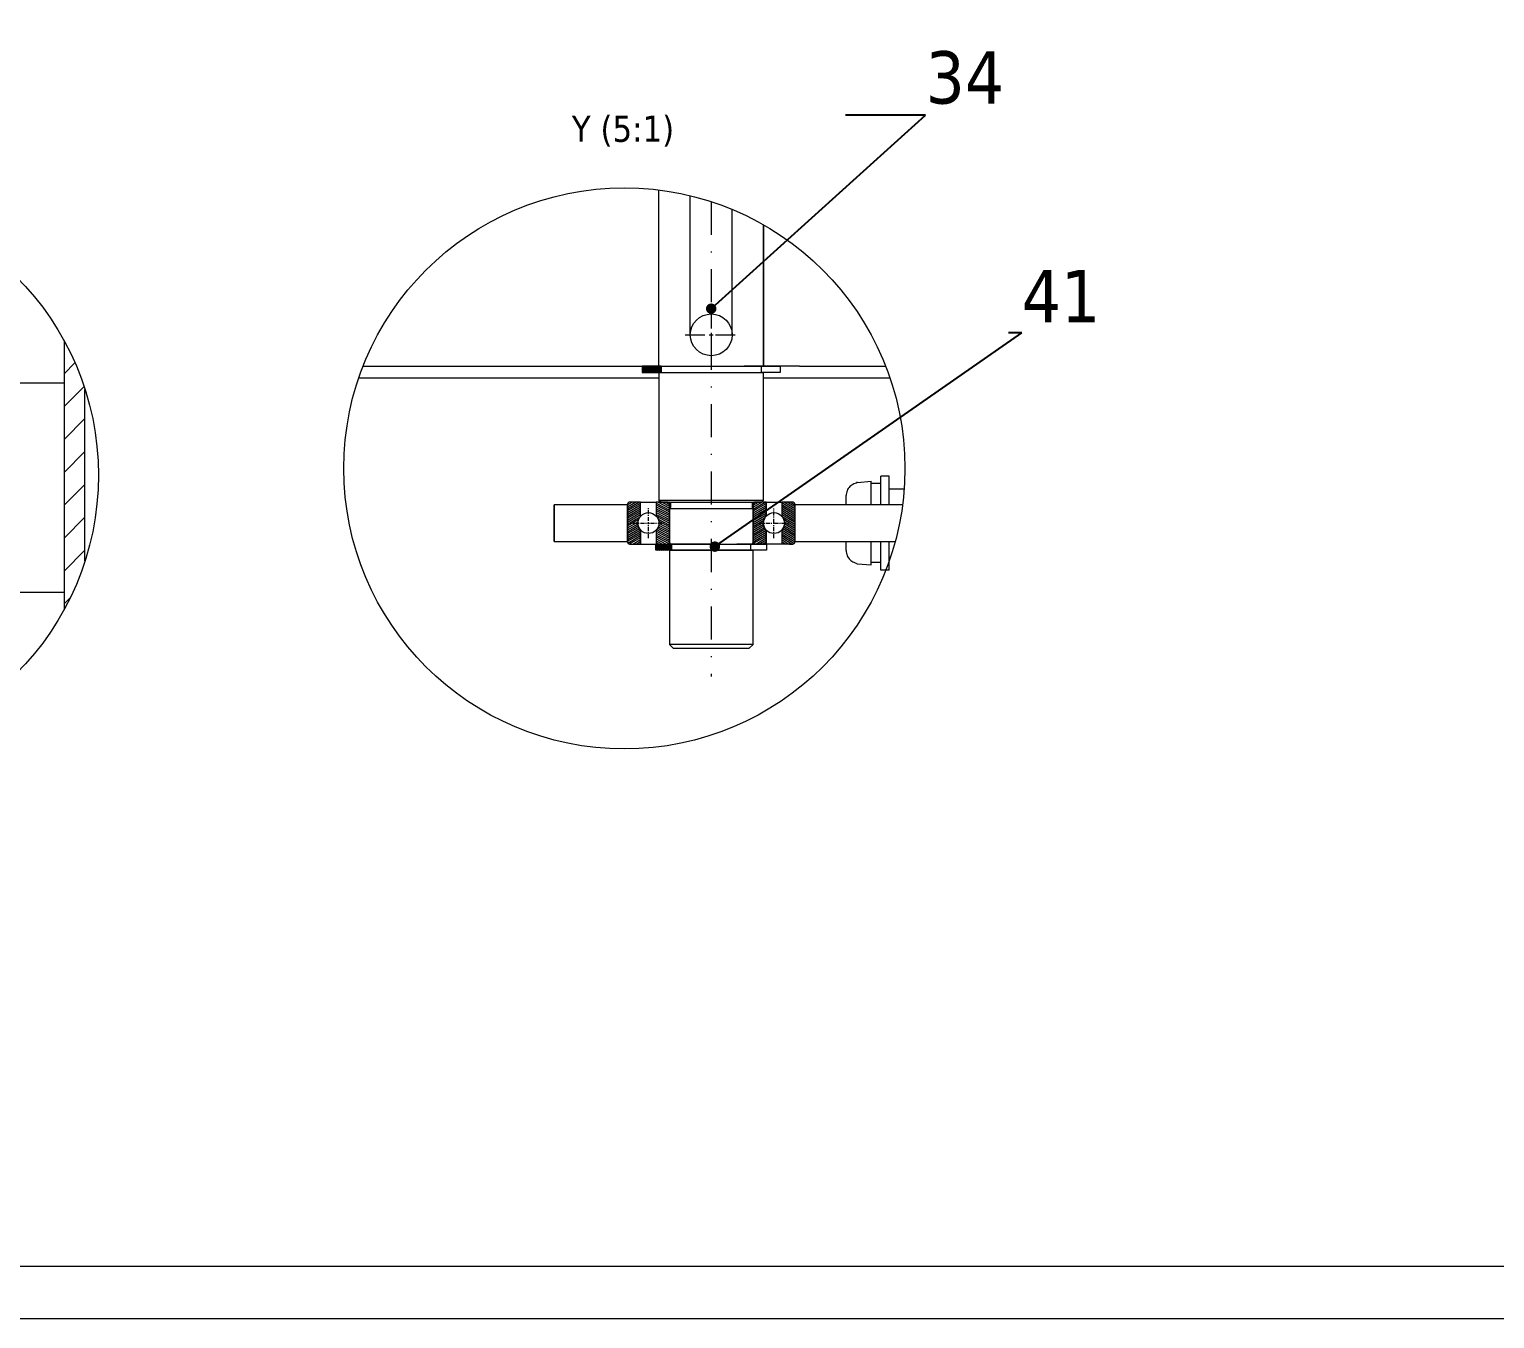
# Model space of a CAD drawing. Header units: millimetres. Extents: x 651 to 8859, y -354 to 894.
# Drawn here: x 2136.3 to 2276.4, y -340.3 to -217 of the extents above; entities that cross this region are included whole.
import ezdxf
from ezdxf import colors
from ezdxf.entities.mleader import LeaderData, LeaderLine
from ezdxf.math import Vec2, Vec3

# ---------------------------------------------------------------- set-up
doc = ezdxf.new("R2010")
doc.units = ezdxf.units.MM
doc.linetypes.add('CENTER2', pattern=[28.575000000000003, 19.05, -3.175, 3.175, -3.175])
doc.linetypes.add('DASHDOT2', pattern=[12.7, 6.35, -3.175, 0, -3.175])
doc.layers.get('0').update_dxf_attribs({"lineweight": 18})
for name, color, linetype, lineweight in [('cienka', 7, 'Continuous', 9), ('Kreskowanie (ISO)', 7, 'Continuous', 9), ('symetria', 7, 'DASHDOT2', 9), ('Widoczne (ISO)', 7, 'Continuous', 18), ('Widoczne wąskie (ISO)', 7, 'Continuous', 9)]:
    doc.layers.add(name, color=color, linetype=linetype, lineweight=lineweight)
doc.styles.get("Standard").update_dxf_attribs({"font": 'tahoma.ttf'})
pattern_1 = [(30.000022219255, (-9888.917760427226, -749.4630067349624), (-0.07937505331521658, 0.1374815020692112), [])]

# ---------------------------------------------------------------- blocks, each defined once
blk = doc.blocks.new('*U338')
at = {"layer": 'symetria', "color": 0, "linetype": 'CENTER2', "ltscale": 0.1, "transparency": 16777216}
for p, q in [((0, 0.4), (0, 2.500000000000001)), ((-2.500000000000001, 0), (-0.3999999999999999, 0)), ((0.4, 0), (2.500000000000001, 0)), ((0, -2.500000000000001), (0, -0.3999999999999999))]:
    blk.add_line(p, q, dxfattribs=at)
at = {"layer": 'symetria', "color": 0, "linetype": 'Continuous', "ltscale": 0.1, "transparency": 16777216}
for p, q in [((-0.2, 0), (0.2, 0)), ((0, -0.2), (0, 0.2))]:
    blk.add_line(p, q, dxfattribs=at)
blk = doc.blocks.new('*U336')
at = {"layer": 'Widoczne wąskie (ISO)', "color": 0, "linetype": 'CENTER2', "ltscale": 0.02, "transparency": 16777216}
for p, q in [((0, 0.1999999987920091), (0, 1.439495169822692)), ((-1.455186080185285, 0), (-0.1999999987920091, 0)), ((0.1999999987920091, 0), (1.427319250643905, 0)), ((0, -1.448469338636698), (0, -0.1999999987920091))]:
    blk.add_line(p, q, dxfattribs=at)
at = {"layer": 'Widoczne wąskie (ISO)', "color": 0, "linetype": 'Continuous', "ltscale": 0.02, "transparency": 16777216}
for p, q in [((-0.09999999939600457, 0), (0.09999999939600457, 0)), ((0, -0.09999999939600457), (0, 0.09999999939600457))]:
    blk.add_line(p, q, dxfattribs=at)
blk = doc.blocks.new('*U337')
at = {"layer": 'Widoczne wąskie (ISO)', "color": 0, "linetype": 'CENTER2', "ltscale": 0.02, "transparency": 16777216}
for p, q in [((0, 0.03999999975840183), (0, 1.439495169822692)), ((-1.455186080185285, 0), (-0.03999999975840174, 0)), ((0.03999999975840183, 0), (1.427319250643905, 0)), ((0, -1.448469338636698), (0, -0.03999999975840174))]:
    blk.add_line(p, q, dxfattribs=at)
at = {"layer": 'Widoczne wąskie (ISO)', "color": 0, "linetype": 'Continuous', "ltscale": 0.02, "transparency": 16777216}
for p, q in [((-0.01999999987920091, 0), (0.01999999987920091, 0)), ((0, -0.01999999987920091), (0, 0.01999999987920091))]:
    blk.add_line(p, q, dxfattribs=at)
blk = doc.blocks.new('_Dot')
at = {"color": 0, "linetype": 'ByBlock', "lineweight": -2}
blk.add_line((-0.5, 0), (-1, 0), dxfattribs=at)
at = {"color": 0, "linetype": 'ByBlock', "const_width": 0.5}
blk.add_lwpolyline([(-0.25, 0, 1), (0.25, 0, 1)], format="xyb", close=True, dxfattribs=at)

msp = doc.modelspace()

# ---------------------------------------------------------------- hatches: boundary and pattern name
at = {"layer": 'cienka'}
h = msp.add_hatch(dxfattribs=at)
h.set_pattern_fill('ANSI31', color=256, scale=0.7000000000000001)
h.set_pattern_definition([(45, (-8520.111481012234, 1851.316967097247), (-1.571544821187102, 1.571544821187102), [])])
h.paths.add_polyline_path([(2139.593592435304, -272.4796709661268, 0.04735524748885143), (2141.593592435303, -267.8211631616067), (2141.593592435303, -251.4100422883491, 0.04735524748885143), (2139.593592435304, -246.7515344838291)])
at = {"layer": 'Kreskowanie (ISO)'}
h = msp.add_hatch(dxfattribs=at)
h.set_pattern_fill('ANSI31', color=256, scale=0.05, angle=-14.999977780745, style=0)
h.set_pattern_definition(pattern_1)
edge = h.paths.add_edge_path()
edge.add_line((2206.712853759089, -266.1972275152114), (2205.662853757076, -266.1972275152114))
edge.add_spline(control_points=[(2205.662853757076, -266.1972275152128), (2205.638171047151, -266.1972275152128), (2205.609120920859, -266.1914490858292), (2205.563513219864, -266.172557757556), (2205.538885711978, -266.1561021829119), (2205.503979088884, -266.1211955598749), (2205.487523514223, -266.0965680520551), (2205.468632185952, -266.0509603512067), (2205.462853756573, -266.0219102250374), (2205.462853756573, -265.9972275152125)], knot_values=[0.05923850369879388, 0.05923850369879388, 0.05923850369879388, 0.05923850369879388, 0.06664331667607555, 0.06664331667607555, 0.07404812964487281, 0.07404812964487281, 0.08145294260223605, 0.08145294260223605, 0.08885775554962241, 0.08885775554962241, 0.08885775554962241, 0.08885775554962241], degree=3, periodic=0)
edge.add_line((2205.462853756573, -265.9972275152125), (2205.462853756573, -264.717333094103))
edge.add_line((2205.462853756573, -264.717333094103), (2205.462853756573, -263.6771219363221))
edge.add_line((2205.462853756573, -263.6771219363216), (2205.462853756573, -262.3972275152121))
edge.add_spline(control_points=[(2205.462853756573, -262.3972275152126), (2205.462853756573, -262.3725448053877), (2205.468632185952, -262.3434946792184), (2205.487523514223, -262.2978869783699), (2205.503979088884, -262.2732594705497), (2205.538885711978, -262.2383528475132), (2205.563513219864, -262.2218972728686), (2205.609120920859, -262.2030059445959), (2205.638171047151, -262.1972275152123), (2205.662853757076, -262.1972275152123)], knot_values=[0.02961925184795533, 0.02961925184795533, 0.02961925184795533, 0.02961925184795533, 0.03702406479535462, 0.03702406479535462, 0.04442887775271594, 0.04442887775271594, 0.0518336907215092, 0.0518336907215092, 0.05923850369879397, 0.05923850369879397, 0.05923850369879397, 0.05923850369879397], degree=3, periodic=0)
edge.add_line((2205.662853757076, -262.1972275152123), (2206.712853759088, -262.1972275152123))
edge.add_line((2206.712853759089, -262.1972275152123), (2206.712853759089, -263.535789687446))
edge.add_spline(control_points=[(2206.712853759089, -263.5357896874464), (2206.641321210775, -263.6168999731006), (2206.578414355607, -263.7193271878712), (2206.49174590558, -263.9285633351481), (2206.462853758687, -264.0738139660478), (2206.462853758687, -264.1972275152123)], knot_values=[0.2961925183160029, 0.2961925183160029, 0.2961925183160029, 0.2961925183160029, 0.3271111257260674, 0.3271111257260674, 0.3641351904753747, 0.3641351904753747, 0.3641351904753747, 0.3641351904753747], degree=3, periodic=0)
edge.add_spline(control_points=[(2206.462853758687, -264.1972275152123), (2206.462853758687, -264.3206410643764), (2206.49174590558, -264.4658916952765), (2206.578414355607, -264.6751278425534), (2206.641321210775, -264.777555057324), (2206.712853759089, -264.8586653429782)], knot_values=[0.2282498461566431, 0.2282498461566431, 0.2282498461566431, 0.2282498461566431, 0.2652739109059363, 0.2652739109059363, 0.2961925183160029, 0.2961925183160029, 0.2961925183160029, 0.2961925183160029], degree=3, periodic=0)
edge.add_line((2206.712853759089, -264.8586653429782), (2206.712853759089, -266.1972275152114))
at = {"layer": 'Widoczne wąskie (ISO)'}
h = msp.add_hatch(dxfattribs=at)
h.set_pattern_fill('ANSI31', color=256, scale=0.03, angle=287)
h.set_pattern_definition([(332.0000000000001, (14290.8434679615, 170.168551704535), (0.04471716635535612, 0.08410075821981279), [])])
h.paths.add_polyline_path([(2194.862853767141, -249.7972275152104), (2196.662853767142, -249.7972275152104), (2196.662853767142, -249.1972275152105), (2194.862853767141, -249.19722751521)])
h = msp.add_hatch(dxfattribs=at)
h.set_pattern_fill('ANSI31', color=256, scale=0.05, angle=-14.999977780745)
h.set_pattern_definition(pattern_1)
h.paths.add_polyline_path([(2194.712853773404, -262.1972275152123), (2193.662842792417, -262.1972275155934, 0.4172860150089338), (2193.462853772427, -262.3993231978032), (2193.462853772427, -265.9993231325964, 0.4111478645079038), (2193.662842793092, -266.1972275148308), (2194.712853773404, -266.1972275152123), (2194.712853773404, -264.8586653409491, -0.1826758143587529), (2194.462853773182, -264.1972275152123, -0.1826758143587529), (2194.712853773404, -263.5357896894751)])
h = msp.add_hatch(dxfattribs=at)
h.set_pattern_fill('ANSI31', color=256, scale=0.05, angle=107)
h.set_pattern_definition([(152, (-9888.917760427226, -749.4630067349624), (-0.07452861059226018, -0.1401679303663547), [])])
edge = h.paths.add_edge_path()
edge.add_arc((2197.262853767144, -262.3971695094081), 0.1999999999947803, 359.9999998391504, 448.6200325730462)
edge.add_line((2197.26767029648, -262.1972275152123), (2196.212853767142, -262.1972275152123))
edge.add_line((2196.212853767141, -262.1972275152123), (2196.212853767141, -263.5357896965781))
edge.add_arc((2195.462853767147, -264.197227515211), 0.9999999939556137, -8.952838470577262e-11, 41.40962171693781, ccw=False)
edge.add_arc((2195.462853767147, -264.1972275152141), 0.9999999939554982, -41.40962171702341, 0, ccw=False)
edge.add_line((2196.212853767141, -264.8586653338464), (2196.212853767141, -266.1972275152127))
edge.add_line((2196.212853767141, -266.1972275152123), (2197.462853767141, -266.1972275152121))
edge.add_line((2197.462853767141, -266.1972275152123), (2197.462853767141, -265.9972275152106))
edge.add_line((2197.462853767141, -265.9972275152107), (2197.462853767139, -262.3971695099699))
h = msp.add_hatch(dxfattribs=at)
h.set_pattern_fill('ANSI31', color=256, scale=0.05, angle=103)
h.set_pattern_definition([(148, (-9888.917760427226, -749.4630067349624), (-0.08412468319702131, -0.1346276352648326), [])])
h.paths.add_polyline_path([(2208.212853760879, -263.5357896894751, -0.1826758143587529), (2208.462853761102, -264.1972275152123, -0.1826758143587529), (2208.212853760879, -264.8586653409491), (2208.212853760879, -266.1972275152119), (2208.951901988397, -266.1972275152119), (2209.262853767143, -266.1972275152123, 0.414213562803278), (2209.462853767143, -265.9972275149187), (2209.462853761857, -262.3972275149188, 0.4142135619431795), (2209.262853761858, -262.1972275152119), (2208.212853760879, -262.1972275152123)])
h = msp.add_hatch(dxfattribs=at)
h.set_pattern_fill('ANSI31', color=256, scale=0.03, angle=287)
h.set_pattern_definition([(332.0000000000001, (14291.84346796679, 153.168551704535), (0.04471716635535612, 0.08410075821981279), [])])
h.paths.add_polyline_path([(2196.162853772426, -266.7972275152109), (2197.662853772428, -266.7972275152109), (2197.662853772428, -266.197227515211), (2196.162853772426, -266.197227515211)])

# ---------------------------------------------------------------- linework, layer by layer
for p, q in [((2196.562853767142, -249.197227515211), (2206.462853767143, -249.197227515211)), ((2196.662853767142, -249.7972275152104), (2196.662853767142, -249.197227515211)), ((2206.262853767143, -249.7972275152104), (2206.262853767143, -249.197227515211)), ((2206.262853772429, -249.7972275152104), (2206.262853772429, -249.197227515211)), ((2196.462853767143, -249.7972275152104), (2206.462853767143, -249.7972275152104)), ((2197.462853767141, -262.79722751521), (2205.462853767143, -262.79722751521)), ((2197.562853767144, -262.2972275152104), (2197.562853767144, -262.6972275152123)), ((2205.262853767144, -262.5972275152101), (2205.262853767144, -262.5972275152101)), ((2205.362853767145, -262.2972275152104), (2205.362853767145, -262.6972275152123)), ((2197.462853767141, -266.1972275152114), (2197.662853767144, -266.1972275152114)), ((2205.462853767143, -266.7972275152109), (2197.462853767141, -266.7972275152109)), ((2197.662853767144, -266.7972275152109), (2197.662853767144, -266.1972275152114)), ((2201.462853767143, -266.1972275152114), (2197.662853767144, -266.1972275152114)), ((2201.462853767143, -266.1972275152114), (2205.462853767143, -266.1972275152114)), ((2205.262853767144, -266.7972275152109), (2205.262853767144, -266.1972275152114))]:
    msp.add_line(p, q)
for centre, start, end in [((2197.462853767141, -262.2972275152104), 0, 90), ((2197.462853767141, -262.6972275152123), 270, 0), ((2205.462853767143, -262.2972275152104), 90, 180), ((2205.462853767143, -262.6972275152123), 180, 270)]:
    msp.add_arc(centre, 0.1, start, end)
at = {"layer": 'symetria', "linetype": 'DASHDOT2', "ltscale": 0.5}
msp.add_line((2201.461591976209, -233.4607628773982), (2201.462853767143, -278.8806034311195), dxfattribs=at)
at = {"layer": 'Widoczne (ISO)'}
for p, q in [((2196.462853775598, -249.1972275152096), (2196.462853775598, -232.347784605581)), ((2199.462853767143, -246.1972275152114), (2199.462853767143, -232.8947697214853)), ((2203.462853767143, -246.1972275152114), (2203.462853767143, -234.2014310202862)), ((2206.462853758687, -235.6750861621325), (2206.462853758687, -249.1972275152096)), ((2139.593592435304, -246.7515344838296), (2139.593592435304, -272.4796709661258)), ((2168.177724666986, -249.19722751521), (2194.487853773777, -249.1972275152096)), ((2194.487853773777, -249.19722751521), (2204.603129660974, -249.1972275152087)), ((2209.908543711164, -249.1972275152087), (2204.603129660974, -249.1972275152087)), ((2209.908543711164, -249.1972275152096), (2218.140585554918, -249.1972275152091)), ((2167.767696990406, -250.3185478588051), (2196.462853775598, -250.3185478588128)), ((2206.462853758687, -250.3185478588123), (2218.5506132315, -250.3185478588092)), ((2121.593592435303, -250.7872577030619), (2139.593592435299, -250.7872577030619)), ((2141.593592435303, -267.8211631616085), (2141.593592435303, -251.410042288351)), ((2215.362853767145, -260.3703317186412), (2215.362853767145, -260.3235817598791)), ((2215.458266875847, -260.3113640787886), (2216.762853767143, -260.197227515216)), ((2216.762853767143, -262.447227515215), (2216.762853767143, -260.197227515216)), ((2217.662853767144, -260.4222275152159), (2216.762853767143, -260.4222275152159)), ((2217.662853767144, -262.447227515215), (2217.662853767144, -259.6972275152155)), ((2218.462853767143, -259.6972275152155), (2217.662853767144, -259.6972275152155)), ((2218.462853767143, -260.947227515215), (2218.462853767143, -259.6972275152155)), ((2214.362853767145, -262.4472275152155), (2214.362853767145, -261.5745547369564)), ((2219.910141011655, -260.9472275152137), (2218.462853767143, -260.9472275152137)), ((2218.462853767143, -262.4472275152132), (2218.462853767143, -260.9472275152137)), ((2193.462853772427, -262.4472275152096), (2186.462853769965, -262.4472275152096)), ((2186.462853769965, -262.4472275152096), (2186.462853769965, -265.9472275152096)), ((2186.462853767145, -265.9472275152096), (2186.462853767145, -262.4472275152096)), ((2193.462853772427, -262.3972275152099), (2193.462853772427, -265.9972275152098)), ((2193.462853767143, -262.44722751521), (2193.462853767143, -262.3972275152099)), ((2193.462853772427, -265.9472275152096), (2193.462853772427, -262.4472275152096)), ((2194.712853773404, -262.1972275152123), (2193.662853772565, -262.1972275152123)), ((2194.712853773404, -263.5357896874464), (2194.712853773404, -262.1972275152123)), ((2194.712853773404, -262.1972275152123), (2196.212853775196, -262.1972275152132)), ((2197.262853777209, -262.1972275152123), (2196.212853775196, -262.1972275152123)), ((2196.212853775196, -262.1972275152123), (2196.212853775196, -263.5357896874464)), ((2196.212853767141, -262.1972275152123), (2196.212853767141, -263.5357896874464)), ((2196.462853775603, -261.9972275152098), (2196.662853775953, -262.1972275152096)), ((2196.662853767144, -262.1972275152096), (2196.462853767145, -261.9972275152098)), ((2196.462853767143, -261.9972275152107), (2206.462853758687, -261.9972275152098)), ((2196.662853775953, -262.1972275152096), (2197.262853777213, -262.1972275152096)), ((2197.262853777209, -262.1972275152123), (2197.462853777712, -262.1972275152128)), ((2197.267670296362, -262.1972275152095), (2205.662853757076, -262.1972275152123)), ((2197.462853767141, -262.3972275152103), (2197.462853767141, -262.3971695094136)), ((2197.462853777712, -262.3972275152062), (2197.462853777712, -266.0972275204948)), ((2197.462853777712, -265.9972275152125), (2197.462853777712, -262.3972275152121)), ((2205.462853756573, -262.3972275152099), (2205.662853757078, -262.1972275152096)), ((2205.462853767141, -262.3972275152103), (2205.462853767141, -262.397169512113)), ((2205.462853756573, -262.3972275152099), (2205.462853756573, -265.9972275152098)), ((2205.462853756573, -266.1972275152096), (2205.462853756573, -262.3972275152099)), ((2206.712853759092, -262.19722751521), (2205.662853757078, -262.19722751521)), ((2205.662853757078, -262.1972275152096), (2206.262853758337, -262.1972275152096)), ((2206.262853758337, -262.1972275152096), (2206.462853758687, -261.9972275152098)), ((2206.262853767146, -262.1972275152096), (2206.462853767145, -261.9972275152098)), ((2206.712853759089, -262.1972275152132), (2208.212853760879, -262.1972275152123)), ((2206.712853759089, -263.5357896874464), (2206.712853759089, -262.1972275152123)), ((2206.712853767141, -262.1972275152123), (2206.712853767141, -263.5357896874464)), ((2209.262853761722, -262.1972275152123), (2208.212853760879, -262.1972275152123)), ((2208.212853760879, -262.1972275152123), (2208.212853760879, -263.5357896874464)), ((2209.462853761857, -262.1972275152123), (2209.462853761857, -262.1972275152123)), ((2209.462853767147, -262.4472275152096), (2209.462853767147, -262.3972275152099)), ((2209.462853761857, -262.3972275152121), (2209.462853767143, -265.9972275152125)), ((2219.756648142231, -262.4472275152091), (2209.462853761857, -262.4472275152096)), ((2186.462853769965, -265.9472275152096), (2193.462853772427, -265.9472275152096)), ((2193.462853767143, -265.9972275152098), (2193.462853767143, -265.9472275152096)), ((2194.712853773404, -266.1972275152123), (2194.712853773404, -264.8586653429782)), ((2194.712853773404, -264.8586653429782), (2194.712853773404, -266.1972275152123)), ((2196.212853775196, -264.8586653429782), (2196.212853775196, -266.1972275152123)), ((2196.212853767141, -264.8586653429782), (2196.212853767141, -266.1972275152123)), ((2197.462853767143, -266.1972275152096), (2197.462853767143, -265.9972275152093)), ((2197.462853767141, -266.0972275099242), (2197.462853767141, -265.9972275152107)), ((2205.462853767147, -266.1972275152096), (2205.462853767147, -265.9972275152093)), ((2205.462853767141, -266.097227520497), (2205.462853767141, -265.9972275152107)), ((2206.712853759089, -266.1972275152123), (2206.712853759089, -264.8586653429782)), ((2206.712853767141, -264.8586653429782), (2206.712853767141, -266.1972275152123)), ((2208.212853760879, -264.8586653429782), (2208.212853760879, -266.1972275152123)), ((2209.462853761857, -265.9472275152096), (2219.059345772233, -265.9472275152096)), ((2209.462853767147, -265.9972275152098), (2209.462853767147, -265.9472275152096)), ((2214.362853767145, -266.8199002934751), (2214.362853767145, -265.9472275152155)), ((2216.762853767143, -268.197227515216), (2216.762853767143, -265.947227515215)), ((2217.662853767144, -268.697227515216), (2217.662853767144, -265.947227515215)), ((2218.462853767143, -267.4472275152132), (2218.462853767143, -265.9472275152128)), ((2193.662853772565, -266.1972275152123), (2194.712853773404, -266.1972275152123)), ((2194.712853773404, -266.1972275152123), (2195.537853767144, -266.1972275152128)), ((2195.537853767144, -266.1972275152128), (2203.897224928107, -266.1972275152114)), ((2197.662853772428, -266.1972275152119), (2197.462853782998, -266.1972275152119)), ((2197.462853777712, -266.7972275152109), (2205.462853756573, -266.7972275152104)), ((2197.462853777712, -266.7972275152109), (2197.462853777712, -275.7972275152095)), ((2197.662853772428, -266.1972275152119), (2205.262853761857, -266.197227515211)), ((2197.662853772428, -266.7972275152109), (2205.262853761857, -266.7972275152109)), ((2208.951901988397, -266.1972275152119), (2203.897224928107, -266.1972275152114)), ((2205.462853777716, -275.7972275046394), (2205.462853767143, -266.7972275152109)), ((2208.951901988397, -266.1972275152123), (2209.262853761722, -266.1972275152123)), ((2218.462853767143, -267.4472275152132), (2218.607755567165, -267.4472275152132)), ((2218.462853767143, -268.697227515216), (2218.462853767143, -267.447227515215)), ((2215.362853767145, -268.0708732705528), (2215.362853767145, -268.0241233117898)), ((2215.458266875847, -268.0830909516429), (2216.762853767143, -268.197227515216)), ((2217.662853767144, -267.9722275152156), (2216.762853767143, -267.9722275152156)), ((2218.462853767143, -268.697227515216), (2217.662853767144, -268.697227515216)), ((2121.593592435303, -270.7872577030619), (2139.593592435299, -270.7872577030619)), ((2205.462853767143, -275.7972275046394), (2197.462853777712, -275.7972275152095)), ((2197.462853777712, -275.7972275152095), (2197.862853777712, -276.1972275152096)), ((2205.462853767143, -275.7972275152118), (2205.0628537554, -276.1972275152096)), ((2205.0628537554, -276.1972275152096), (2197.862853777712, -276.1972275152096)), ((2573.625439674622, -335.2723670753603), (1923.625439674623, -335.2723670753603))]:
    msp.add_line(p, q, dxfattribs=at)
for points in [[(1918.625439674622, 253.7276329246397), (2758.625439674622, 253.7276329246397), (2758.625439674622, -340.2723670753603), (1918.625439674622, -340.2723670753603)], [(2196.662853767142, -249.1972275152096), (2194.862853767141, -249.1972275152096), (2194.862853767141, -249.7972275152095), (2196.662853767142, -249.7972275152095)], [(2206.262853767143, -249.197227515211), (2208.062853767144, -249.197227515211), (2208.062853767144, -249.7972275152109), (2206.262853767143, -249.7972275152109)], [(2197.662853772428, -266.7972275152109), (2196.162853772426, -266.7972275152109), (2196.162853772426, -266.197227515211), (2197.662853772428, -266.197227515211)], [(2205.262853761857, -266.197227515211), (2206.762853761858, -266.197227515211), (2206.762853761858, -266.7972275152109), (2205.262853761857, -266.7972275152109)]]:
    msp.add_lwpolyline(points, close=True, dxfattribs=at)
for points in [[(2207.762853767144, -249.7972275152104), (2206.262853767143, -249.7972275152104), (2206.262853767143, -249.19722751521), (2206.362853767143, -249.19722751521), (2206.462853767143, -249.0972275152106), (2206.462853767143, -235.6750861669619)], [(2195.162853767142, -249.1972275152105), (2196.662853767142, -249.1972275152105), (2196.662853767142, -249.7972275152104), (2195.162853767142, -249.7972275152104)], [(2206.462853767143, -249.7972275152104), (2206.262853767143, -249.7972275152104), (2206.262853767143, -249.19722751521), (2206.462853767143, -249.1972275469223)], [(2206.462853767143, -261.9972275152107), (2206.462853767143, -249.8972275152103), (2206.362853767143, -249.7972275152104), (2206.262853767143, -249.7972275152104), (2206.262853767143, -249.19722751521)], [(2196.662853767142, -249.7972275152104), (2196.562853767142, -249.7972275152104), (2196.462853767143, -249.8972275152103), (2196.462853767143, -261.9972275152107)], [(2205.262853767143, -262.1972275152128), (2205.362853777713, -262.1972275152128)], [(2205.462853756573, -262.2972274940738), (2205.462853777712, -262.2972275152127)], [(2197.462853772429, -266.0972275152106), (2197.562853772428, -266.197227515211), (2197.662853772428, -266.197227515211), (2197.662853772428, -266.7972275152109)], [(2205.262853761857, -266.197227515211), (2205.362853772427, -266.197227515211), (2205.462853772427, -266.0972275152106)], [(2197.462853772429, -266.7972275152109), (2197.662853772428, -266.7972275152109), (2197.662853772428, -266.197227515211), (2197.462853772429, -266.197227515211)], [(2197.562853772428, -266.7972275152104), (2197.562853772428, -266.7972275152104), (2197.662853772428, -266.7972275152104), (2197.662853772428, -266.1972275152105)], [(2205.462853761857, -266.7972275152109), (2205.262853761857, -266.7972275152109), (2205.262853761857, -266.197227515211), (2205.462853761857, -266.1972275469223)], [(2205.262853761857, -266.7972275152109), (2205.362853772427, -266.7972275152109)]]:
    msp.add_lwpolyline(points, dxfattribs=at)
for centre, radius in [((2201.462853767143, -246.1972275152114), 2), ((2195.462853767141, -264.1972275152123), 0.9999999577207062), ((2195.462853767141, -264.1972275152123), 0.9999999939600457), ((2207.462853767141, -264.1972275152123), 0.9999999577207062), ((2207.462853767141, -264.1972275152123), 0.9999999939600457)]:
    msp.add_circle(centre, radius, dxfattribs=at)
for centre, radius, start, end in [((2215.562853767144, -261.5067977164989), 1.2, 94.99999999994755, 99.59406822685143), ((2193.662853767144, -262.3972275152099), 0.2000000000000006, 90, 180), ((2197.262853767143, -262.3971695094136), 0.2, 0, 90), ((2209.262853761858, -262.3972275152121), 0.2, 0, 90), ((2193.662853767144, -265.9972275152098), 0.2000000000000005, 180, 270), ((2197.262853777713, -265.9972275152125), 0.2, 270, 0), ((2209.262853767143, -265.9972275152125), 0.2, 270, 0), ((2215.562853767144, -266.8876573139326), 1.2, 260.4059317731486, 265.0000000000525)]:
    msp.add_arc(centre, radius, start, end, dxfattribs=at)
for points, knots in [([(2215.362853767145, -260.3703317186412), (2215.272824908758, -260.3857352744361), (2215.183537202131, -260.4125099601231), (2214.969228138069, -260.5018455518064), (2214.8216913293, -260.6012994615442), (2214.611690966678, -260.8129183750055), (2214.512579311175, -260.9629718900799), (2214.397823543242, -261.2426159111276), (2214.362853767145, -261.4221397233267), (2214.362853767145, -261.5745547369564)], [0.01903559436072406, 0.01903559436072406, 0.01903559436072406, 0.01903559436072406, 0.04420880218614621, 0.04420880218614621, 0.08869067356617308, 0.08869067356617308, 0.1336484159776982, 0.1336484159776982, 0.179372920066474, 0.179372920066474, 0.179372920066474, 0.179372920066474]), ([(2193.662853772565, -262.19722751521), (2193.638171062696, -262.19722751521), (2193.609120936473, -262.2030059445863), (2193.563513235573, -262.2218972728409), (2193.538885727732, -262.2383528474759), (2193.503979104697, -262.2732594704992), (2193.487523530059, -262.2978869783208), (2193.468632201804, -262.3434946791816), (2193.462853772427, -262.3725448053704), (2193.462853772427, -262.3972275152099)], [-0.02961925182391045, -0.02961925182391045, -0.02961925182391045, -0.02961925182391045, -0.02221443886372647, -0.02221443886372647, -0.01480962590624639, -0.01480962590624639, -0.007404812951867235, -0.007404812951867235, 0, 0, 0, 0]), ([(2197.462853777712, -262.3972275152126), (2197.462853777712, -262.3725448053877), (2197.457075348331, -262.3434946792184), (2197.438184020064, -262.2978869783699), (2197.421728445399, -262.2732594705497), (2197.386821822309, -262.2383528475132), (2197.362194314419, -262.2218972728686), (2197.316586613424, -262.2030059445954), (2197.287536487132, -262.1972275152123), (2197.262853777209, -262.1972275152123)], [0.05923850369878634, 0.05923850369878634, 0.05923850369878634, 0.05923850369878634, 0.06664331664618563, 0.06664331664618563, 0.07404812960354695, 0.07404812960354695, 0.08145294257234022, 0.08145294257234022, 0.08885775554962498, 0.08885775554962498, 0.08885775554962498, 0.08885775554962498]), ([(2205.662853757078, -262.19722751521), (2205.638171047156, -262.19722751521), (2205.609120920864, -262.2030059445927), (2205.563513219869, -262.2218972728659), (2205.538885711978, -262.2383528475105), (2205.503979088886, -262.273259470547), (2205.487523514223, -262.2978869783677), (2205.468632185954, -262.3434946792152), (2205.462853756573, -262.372544805385), (2205.462853756573, -262.3972275152099)], [0.02961925184795801, 0.02961925184795801, 0.02961925184795801, 0.02961925184795801, 0.03702406482523968, 0.03702406482523968, 0.04442887779403694, 0.04442887779403694, 0.05183369075140018, 0.05183369075140018, 0.05923850369878654, 0.05923850369878654, 0.05923850369878654, 0.05923850369878654]), ([(2205.662853757076, -262.1972275152123), (2205.638171047151, -262.1972275152123), (2205.609120920859, -262.2030059445954), (2205.563513219864, -262.2218972728686), (2205.538885711978, -262.2383528475132), (2205.503979088884, -262.2732594705497), (2205.487523514223, -262.2978869783699), (2205.468632185952, -262.3434946792184), (2205.462853756573, -262.3725448053877), (2205.462853756573, -262.3972275152126)], [0.02961925184795532, 0.02961925184795532, 0.02961925184795532, 0.02961925184795532, 0.03702406482524009, 0.03702406482524009, 0.04442887779403336, 0.04442887779403336, 0.05183369075139468, 0.05183369075139468, 0.05923850369879397, 0.05923850369879397, 0.05923850369879397, 0.05923850369879397]), ([(2194.712853773404, -264.8586653429782), (2194.641321225146, -264.7775550573368), (2194.578414370042, -264.675127842598), (2194.491745920061, -264.4658916953297), (2194.462853773182, -264.3206410643991), (2194.462853773182, -264.1972275152123), (2194.462853773182, -264.0738139660255), (2194.491745920061, -263.9285633350954), (2194.578414370042, -263.7193271878267), (2194.641321225146, -263.6168999730874), (2194.712853773404, -263.5357896874464)], [-0.06794267215168509, -0.06794267215168509, -0.06794267215168509, -0.06794267215168509, -0.03702406475603981, -0.03702406475603981, 0, 0, 0, 0.03702406475603933, 0.03702406475603933, 0.06794267215169655, 0.06794267215169655, 0.06794267215169655, 0.06794267215169655]), ([(2196.212853775196, -263.5357896874464), (2196.284386323508, -263.6168999731006), (2196.347293178676, -263.7193271878712), (2196.433961628703, -263.9285633351481), (2196.462853775598, -264.0738139660478), (2196.462853775598, -264.3206410643764), (2196.433961628703, -264.4658916952765), (2196.347293178676, -264.6751278425534), (2196.284386323508, -264.777555057324), (2196.212853775196, -264.8586653429782)], [0.2282498461566449, 0.2282498461566449, 0.2282498461566449, 0.2282498461566449, 0.2591684535667094, 0.2591684535667094, 0.2961925183160167, 0.2961925183160167, 0.3332165830653099, 0.3332165830653099, 0.3641351904753767, 0.3641351904753767, 0.3641351904753767, 0.3641351904753767]), ([(2206.712853759089, -264.8586653429782), (2206.641321210775, -264.777555057324), (2206.578414355607, -264.6751278425534), (2206.49174590558, -264.4658916952765), (2206.462853758687, -264.3206410643764), (2206.462853758687, -264.0738139660478), (2206.49174590558, -263.9285633351481), (2206.578414355607, -263.7193271878712), (2206.641321210775, -263.6168999731006), (2206.712853759089, -263.5357896874464)], [0.2282498461566431, 0.2282498461566431, 0.2282498461566431, 0.2282498461566431, 0.2591684535667098, 0.2591684535667098, 0.296192518316003, 0.296192518316003, 0.3332165830653103, 0.3332165830653103, 0.3641351904753748, 0.3641351904753748, 0.3641351904753748, 0.3641351904753748]), ([(2208.212853760879, -263.5357896874464), (2208.284386309137, -263.6168999730874), (2208.347293164243, -263.7193271878267), (2208.433961614222, -263.9285633350954), (2208.462853761102, -264.0738139660255), (2208.462853761102, -264.1972275152123), (2208.462853761102, -264.3206410643991), (2208.433961614222, -264.4658916953297), (2208.347293164243, -264.675127842598), (2208.284386309137, -264.7775550573368), (2208.212853760879, -264.8586653429782)], [-0.06794267215169635, -0.06794267215169635, -0.06794267215169635, -0.06794267215169635, -0.03702406475603937, -0.03702406475603937, 0, 0, 0, 0.03702406475603975, 0.03702406475603975, 0.06794267215168528, 0.06794267215168528, 0.06794267215168528, 0.06794267215168528]), ([(2193.462853772427, -265.9972275152098), (2193.462853772427, -266.0219102250533), (2193.468632201808, -266.0509603512472), (2193.487523530068, -266.0965680521143), (2193.503979104709, -266.1211955599381), (2193.53888572775, -266.1561021829573), (2193.563513235587, -266.172557757587), (2193.609120936482, -266.1914490858351), (2193.638171062701, -266.1972275152096), (2193.662853772565, -266.1972275152096)], [0, 0, 0, 0, 0.007404812953143164, 0.007404812953143164, 0.01480962590878186, 0.01480962590878186, 0.02221443886499019, 0.02221443886499019, 0.02961925182390827, 0.02961925182390827, 0.02961925182390827, 0.02961925182390827]), ([(2197.262853777213, -266.1972275152096), (2197.287536487134, -266.1972275152096), (2197.316586613426, -266.1914490858269), (2197.362194314421, -266.1725577575533), (2197.386821822312, -266.1561021829087), (2197.421728445399, -266.1211955598722), (2197.438184020064, -266.096568052052), (2197.457075348331, -266.050960351204), (2197.462853777717, -266.0219102250342), (2197.462853777717, -265.9972275152093)], [0.02961925184795532, 0.02961925184795532, 0.02961925184795532, 0.02961925184795532, 0.03702406482524009, 0.03702406482524009, 0.04442887779403336, 0.04442887779403336, 0.05183369075139468, 0.05183369075139468, 0.05923850369879397, 0.05923850369879397, 0.05923850369879397, 0.05923850369879397]), ([(2197.262853777209, -266.1972275152123), (2197.287536487132, -266.1972275152123), (2197.316586613424, -266.1914490858292), (2197.362194314419, -266.172557757556), (2197.386821822309, -266.1561021829114), (2197.421728445399, -266.1211955598749), (2197.438184020064, -266.0965680520547), (2197.457075348331, -266.0509603512067), (2197.462853777712, -266.0219102250374), (2197.462853777712, -265.9972275152125)], [0.02961925184795801, 0.02961925184795801, 0.02961925184795801, 0.02961925184795801, 0.03702406482523968, 0.03702406482523968, 0.04442887779403694, 0.04442887779403694, 0.05183369075140018, 0.05183369075140018, 0.05923850369878654, 0.05923850369878654, 0.05923850369878654, 0.05923850369878654]), ([(2205.462853756573, -265.9972275152093), (2205.462853756573, -266.0219102250342), (2205.468632185954, -266.050960351204), (2205.487523514223, -266.096568052052), (2205.503979088886, -266.1211955598722), (2205.538885711978, -266.1561021829087), (2205.563513219869, -266.1725577575533), (2205.609120920864, -266.1914490858269), (2205.638171047156, -266.1972275152096), (2205.662853757078, -266.1972275152096)], [0.05923850369878634, 0.05923850369878634, 0.05923850369878634, 0.05923850369878634, 0.06664331664618563, 0.06664331664618563, 0.07404812960354695, 0.07404812960354695, 0.08145294257234022, 0.08145294257234022, 0.08885775554962498, 0.08885775554962498, 0.08885775554962498, 0.08885775554962498]), ([(2205.462853756573, -265.9972275152125), (2205.462853756573, -266.0219102250374), (2205.468632185952, -266.0509603512067), (2205.487523514223, -266.0965680520547), (2205.503979088884, -266.1211955598749), (2205.538885711978, -266.1561021829114), (2205.563513219864, -266.172557757556), (2205.609120920859, -266.1914490858292), (2205.638171047151, -266.1972275152123), (2205.662853757076, -266.1972275152123)], [0.05923850369879388, 0.05923850369879388, 0.05923850369879388, 0.05923850369879388, 0.06664331664618024, 0.06664331664618024, 0.07404812960354348, 0.07404812960354348, 0.08145294257234074, 0.08145294257234074, 0.08885775554962241, 0.08885775554962241, 0.08885775554962241, 0.08885775554962241]), ([(2214.362853767145, -266.8199002934751), (2214.362853767145, -266.9723153071043), (2214.397823543242, -267.1518391193034), (2214.512579311175, -267.4314831403511), (2214.611690966678, -267.581536655426), (2214.8216913293, -267.7931555688872), (2214.969228138069, -267.8926094786246), (2215.183537202131, -267.9819450703083), (2215.272824908758, -268.0087197559949), (2215.362853767145, -268.0241233117898)], [0.5426168909670848, 0.5426168909670848, 0.5426168909670848, 0.5426168909670848, 0.5883413950558605, 0.5883413950558605, 0.6332991374673856, 0.6332991374673856, 0.6777810088474124, 0.6777810088474124, 0.7029542166728346, 0.7029542166728346, 0.7029542166728346, 0.7029542166728346])]:
    msp.add_open_spline(points, degree=3, knots=knots, dxfattribs=at)
at = {"layer": 'Widoczne wąskie (ISO)'}
for centre in [(2193.159155110952, -258.9676904783171), (2116.055335026839, -259.6156027249779)]:
    msp.add_circle(centre, 26.8241274516078, dxfattribs=at)

# ---------------------------------------------------------------- block references
at = {"layer": 'symetria', "linetype": 'CENTER2', "ltscale": 0.1, "rotation": 270}
msp.add_blockref('*U338', (2201.462853767143, -246.1972275152114), dxfattribs=at)
at = {"layer": 'Widoczne wąskie (ISO)', "linetype": 'CENTER2', "ltscale": 0.02}
for name, p in [('*U336', (2195.462853767141, -264.1972275152123)), ('*U337', (2207.462853767141, -264.1972275152123))]:
    msp.add_blockref(name, p, dxfattribs=at)

# ---------------------------------------------------------------- texts
at = {"layer": 'cienka', "insert": (2188.135049195076, -225.2399911027503), "char_height": 2.5, "attachment_point": 1}
msp.add_mtext_dynamic_manual_height_columns('Y (5:1)', width=27.90508817602768, gutter_width=12.5, heights=[0], dxfattribs=at)

# ---------------------------------------------------------------- leaders
at = {"layer": 'cienka'}
ml = msp.add_multileader_mtext('Standard', dxfattribs=at)
ml.set_content('34', color=256)
ml.set_leader_properties()
ml.set_arrow_properties(name='DOT')
ml.build(insert=Vec2(0, 0))
ml.multileader.update_dxf_attribs({"has_dogleg": 0, "text_left_attachment_type": 5, "text_right_attachment_type": 6, "text_top_attachment_type": 10, "dogleg_length": 0, "arrow_head_size": 1})
ctx = ml.context
ctx.base_point, ctx.char_height, ctx.arrow_head_size, ctx.landing_gap_size, ctx.plane_origin = Vec3(2221.960426767191, -225.1824007257483), 5, 1, 0, Vec3(2254.613373126865, -257.2438818658907)
ctx.left_attachment, ctx.right_attachment, ctx.bottom_attachment = 5, 6, 10
notes = []
notes.append((ctx, [(1, (1, 1, 0), (2221.960426767191, -225.1824007257483), (1, 0), 0, [(0, [(2201.462853767143, -243.6972275152114)], 0, [])])]))
ctx.mtext.insert, ctx.mtext.flow_direction = Vec3(2221.960426767191, -219.0783040165475), 5
ml = msp.add_multileader_mtext('Standard', dxfattribs=at)
ml.set_content('41', color=256)
ml.set_leader_properties()
ml.set_arrow_properties(name='DOT')
ml.build(insert=Vec2(0, 0))
ml.multileader.update_dxf_attribs({"has_dogleg": 0, "text_left_attachment_type": 5, "text_right_attachment_type": 6, "text_top_attachment_type": 10, "dogleg_length": 0, "arrow_head_size": 1})
ctx = ml.context
ctx.base_point, ctx.char_height, ctx.arrow_head_size, ctx.landing_gap_size, ctx.plane_origin = Vec3(2231.154571647825, -246.0118672422742), 5, 1, 0, Vec3(2304.786301954979, -173.6566701286701)
ctx.left_attachment, ctx.right_attachment, ctx.bottom_attachment = 5, 6, 10
notes.append((ctx, [(1, (1, 1, 0), (2231.154571647825, -246.0118672422742), (1, 0), 0, [(0, [(2201.810881022291, -266.4492002600618)], 0, [])])]))
ctx.mtext.insert, ctx.mtext.width, ctx.mtext.flow_direction = Vec3(2231.154571647825, -239.9950774504676), 1.259800541898065, 5
for ctx, leaders in notes:
    for number, flags, end, landing, length, lines in leaders:
        leader = LeaderData()
        leader.index, (leader.has_last_leader_line, leader.has_dogleg_vector, leader.attachment_direction) = number, flags
        leader.last_leader_point, leader.dogleg_vector, leader.dogleg_length = Vec3(end), Vec3(landing), length
        for number, points, colour, breaks in lines:
            line = LeaderLine()
            line.index, line.vertices, line.color, line.breaks = number, Vec3.list(points), colors.encode_raw_color(colour), breaks
            leader.lines.append(line)
        ctx.leaders.append(leader)

doc.saveas('drawing.dxf')
